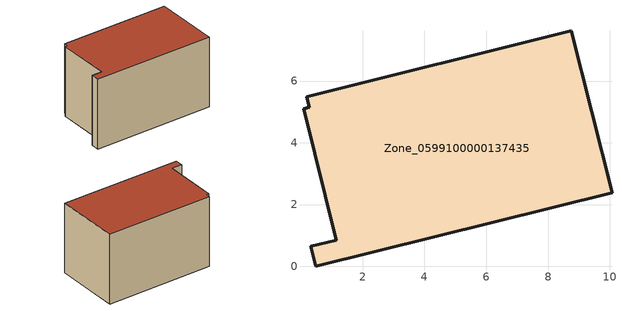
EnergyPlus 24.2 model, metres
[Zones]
Zone_0599100000137435
 floor ground (C_G): 0.08,5.1 0.27,5.15 0.19,5.49 8.76,7.63 10.07,2.39 0.48,0 0.32,0.64 1.15,0.85 z0
 wall outside (C_F): 0.32,0.64 0.48,0 10.07,2.39 8.76,7.63 0.19,5.49 0.27,5.15 0.08,5.1 1.15,0.85 0.32,0.64 z0:5.78
 roof outside (C_R): 0.27,5.15 0.08,5.1 1.15,0.85 0.32,0.64 0.48,0 10.07,2.39 8.76,7.63 0.19,5.49 z5.78
[BUILDING]
Pand.0599100000137435: North Axis=0; Terrain=City; Loads Convergence Tolerance Value=0.04; Temperature Convergence Tolerance Value=0.4; Solar Distribution=FullExterior; Maximum Number of Warmup Days=25; Minimum Number of Warmup Days=1
[Site:Location]
Rotterdam.The.Hague.AP_ZH_NLD Design_Conditions: Latitude=51.96; Longitude=4.45; Time Zone=1; Elevation=-4.5
[SITE:GROUNDTEMPERATURE:BUILDINGSURFACE]
18, 18, 18, 18, 18, 18, 18, 18, 18, 18, 18, 18
[MATERIAL] Thermal Absorptance=0.9; Solar Absorptance=0.7; Visible Absorptance=0.7
Name | Roughness | Thickness | Conductivity | Density | Specific Heat
G.TI.1975-1991 | MediumSmooth | 0.15 | 0.288461 | 540 | 1210
F.TI.1975-1991 | Rough | 0.3 | 0.230769 | 1920 | 840
R.TI.1975-1991 | MediumRough | 0.2 | 0.153846 | 1500 | 1000
[CONSTRUCTION]
C_G: G.TI.1975-1991
C_F: F.TI.1975-1991
C_R: R.TI.1975-1991
[ZONE]
Zone_0599100000137435: Type=1; Multiplier=1; Ceiling Height=Autocalculate; Volume=Autocalculate; Floor Area=autocalculate; Part of Total Floor Area=Yes
[ZONEINFILTRATION:DESIGNFLOWRATE]
Infil_Zone_0599100000137435: Zone or ZoneList or Space or SpaceList=Zone_0599100000137435; Schedule=AlwaysOn; Design Flow Rate Calculation Method=Flow/Area; Flow Rate per Floor Area=0.003; Constant Term Coefficient=1; Temperature Term Coefficient=0; Velocity Term Coefficient=0; Velocity Squared Term Coefficient=0
[HVACTEMPLATE:ZONE:IDEALLOADSAIRSYSTEM]
Zone_0599100000137435: Maximum Heating Supply Air Temperature=50; Minimum Cooling Supply Air Temperature=13; Maximum Heating Supply Air Humidity Ratio=0.0156; Minimum Cooling Supply Air Humidity Ratio=0.0077; Heating Limit=NoLimit; Cooling Limit=NoLimit; Dehumidification Control Type=ConstantSensibleHeatRatio; Cooling Sensible Heat Ratio=0.7; Dehumidification Setpoint=60; Humidification Control Type=None; Humidification Setpoint=30; Outdoor Air Method=None; Outdoor Air Flow Rate per Person=0.00944; Outdoor Air Flow Rate per Zone Floor Area=0; Outdoor Air Flow Rate per Zone=0; Demand Controlled Ventilation Type=None; Outdoor Air Economizer Type=NoEconomizer; Heat Recovery Type=None; Sensible Heat Recovery Effectiveness=0.7; Latent Heat Recovery Effectiveness=0.65
[ZONECONTROL:THERMOSTAT]
ThermostatControl_Zone_0599100000137435: Zone or ZoneList=Zone_0599100000137435; Control Type Schedule=DualSetpointControlType; Control 1=Thermostat_Zone_0599100000137435; Temperature Difference Between Cutout And Setpoint=0
[THERMOSTATSETPOINT:DUALSETPOINT]
Thermostat_Zone_0599100000137435: Heating Setpoint Temperature Schedule=HeatingSetpoint_Zone_0599100000137435; Cooling Setpoint Temperature Schedule=CoolingSetpoint_Zone_0599100000137435
[SCHEDULE:COMPACT]
HeatingSetpoint_Zone_0599100000137435: Through: 12/31, For: AllDays, Until: 24:00, 21
CoolingSetpoint_Zone_0599100000137435: Through: 12/31, For: AllDays, Until: 24:00, 24
DualSetpointControlType: Through: 12/31, For: AllDays, Until: 24:00, 4
AlwaysOn: Through: 12/31, For: AllDays, Until: 24:00, 1
